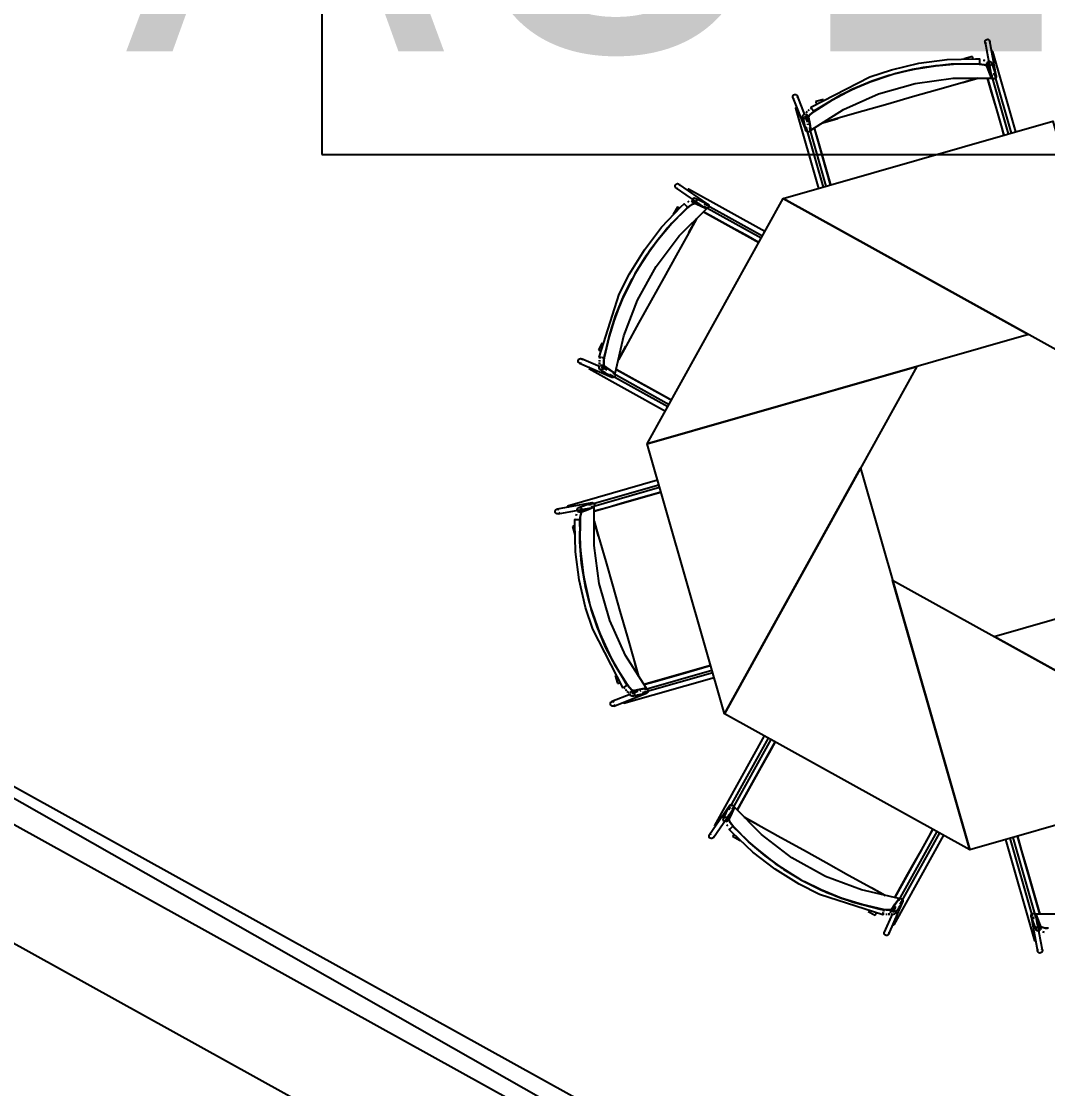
# Model space of a CAD drawing. Header units: metres. Extents: x 2.5 to 42.6, y 0.9 to 31.9.
# Drawn here: x 35.432 to 36.348, y 24.316 to 25.269 of the extents above; entities that cross this region are included whole.
import ezdxf

# ---------------------------------------------------------------- set-up
doc = ezdxf.new("R2010")
doc.units = ezdxf.units.M
for name, color, linetype in [('ARREDI', 9, 'Continuous'), ('PARETI_STRUTTURE', 7, 'Continuous'), ('PORTE_SCALE', 2, 'Continuous'), ('WAYFINDING_RIQUADRI', 7, 'Continuous'), ('WAYFINDING_TESTI', 7, 'Continuous')]:
    doc.layers.add(name, color=color, linetype=linetype)

msp = doc.modelspace()

# ---------------------------------------------------------------- linework, layer by layer
at = {"layer": 'ARREDI'}
for points in [[(36.29345, 25.24887), (36.29285, 25.2493), (36.29243, 25.24992), (36.29228, 25.25039), (36.29228, 25.25041), (36.29225, 25.25064), (36.29234, 25.25139), (36.29266, 25.25206)], [(36.29266, 25.25205), (36.2932, 25.25257), (36.2939, 25.25287), (36.29465, 25.25292), (36.29537, 25.25272), (36.29597, 25.25228), (36.29638, 25.25167), (36.29654, 25.25119), (36.29654, 25.25118), (36.29656, 25.25094), (36.29648, 25.25019), (36.29615, 25.24953)], [(36.29849, 25.24183), (36.29786, 25.24165)], [(36.29927, 25.24205), (36.29899, 25.24197), (36.29849, 25.24183)], [(36.29931, 25.24206), (36.29932, 25.24206)], [(36.13964, 25.18854), (36.13769, 25.18709), (36.13598, 25.18554), (36.13489, 25.18425), (36.13458, 25.18342), (36.13571, 25.17761), (36.13686, 25.17182), (36.16579, 25.19011), (36.19705, 25.20414), (36.23001, 25.21359), (36.26396, 25.21827), (36.29818, 25.21809), (36.29608, 25.22361), (36.29397, 25.22913)], [(36.28681, 25.23081), (36.26738, 25.23088), (36.24798, 25.22938), (36.22903, 25.22635)], [(36.22907, 25.22636), (36.24805, 25.22939), (36.26748, 25.23089), (36.28695, 25.2308)], [(36.28106, 25.2375), (36.28107, 25.23748)], [(36.28166, 25.2354), (36.28145, 25.23611), (36.28127, 25.23675), (36.28115, 25.23721), (36.28106, 25.23747)], [(36.29397, 25.22913), (36.29326, 25.22966), (36.29165, 25.23019), (36.28938, 25.23059), (36.28695, 25.2308)], [(36.28696, 25.2308), (36.28951, 25.23058), (36.29174, 25.23018), (36.29331, 25.22966), (36.29399, 25.22913)], [(36.28724, 25.2325), (36.2872, 25.23186), (36.28719, 25.2314), (36.28717, 25.23116)], [(36.2874, 25.23522), (36.28741, 25.23545), (36.28741, 25.23547), (36.28741, 25.23543), (36.2874, 25.23515), (36.28736, 25.23465), (36.28733, 25.23398), (36.28729, 25.23323), (36.28724, 25.2325)], [(36.29077, 25.23425), (36.29201, 25.23403)], [(36.29207, 25.23402), (36.29078, 25.23426)], [(36.29764, 25.23006), (36.2971, 25.22955), (36.2964, 25.22923), (36.29567, 25.22917), (36.29494, 25.22937), (36.29435, 25.22978), (36.29435, 25.2298), (36.29394, 25.23039), (36.29389, 25.23053), (36.29376, 25.2311), (36.29386, 25.23184)], [(36.2943, 25.23299), (36.29643, 25.22746), (36.29694, 25.22611)], [(36.29473, 25.23303), (36.29543, 25.23333), (36.29616, 25.2334), (36.29689, 25.23321), (36.29748, 25.23278), (36.29752, 25.23273), (36.29789, 25.23218), (36.29794, 25.23204), (36.29807, 25.23146), (36.29797, 25.23072), (36.29764, 25.23005)], [(36.13964, 25.18855), (36.15611, 25.19894), (36.17337, 25.20797), (36.19133, 25.21557), (36.20719, 25.22082)], [(36.20718, 25.22082), (36.19136, 25.21558), (36.17344, 25.208), (36.15621, 25.199), (36.13976, 25.18864)], [(36.21258, 25.22236), (36.22846, 25.22624)], [(36.22842, 25.22622), (36.21259, 25.22236)], [(36.29845, 25.22109), (36.29818, 25.21809)], [(36.29818, 25.21808), (36.29846, 25.22108)], [(36.29967, 25.22192), (36.30042, 25.22198), (36.30114, 25.22177), (36.30175, 25.22132), (36.30217, 25.22071), (36.30231, 25.22024), (36.30231, 25.22023), (36.30235, 25.21999), (36.30227, 25.21924), (36.30193, 25.21857)], [(36.28575, 25.21815), (36.27197, 25.21421), (36.24986, 25.20786), (36.22767, 25.2015), (36.20545, 25.19512), (36.18325, 25.18876), (36.16114, 25.18241), (36.14736, 25.17847)], [(36.27235, 25.21429), (36.28576, 25.21815)], [(36.30921, 25.16729), (36.30659, 25.17643), (36.30238, 25.19113), (36.29816, 25.20581), (36.29464, 25.21811)], [(36.30193, 25.21858), (36.30139, 25.21806), (36.30069, 25.21776), (36.29994, 25.2177), (36.29922, 25.21791), (36.29862, 25.21836)], [(36.12191, 25.19956), (36.12127, 25.19995), (36.12081, 25.20053), (36.1207, 25.20075), (36.1207, 25.20077), (36.12057, 25.20124), (36.1206, 25.20199), (36.12088, 25.20268), (36.12139, 25.20324), (36.12204, 25.20359), (36.12279, 25.2037), (36.12353, 25.20355)], [(36.12353, 25.20355), (36.12417, 25.20316), (36.12463, 25.20258), (36.12472, 25.20236), (36.12474, 25.20234), (36.12486, 25.20187), (36.12484, 25.20112), (36.12456, 25.20043)], [(36.124, 25.19179), (36.1235, 25.19165), (36.12323, 25.19157), (36.12317, 25.19155), (36.12318, 25.19155)], [(36.12465, 25.19197), (36.12401, 25.19179)], [(36.13527, 25.1901), (36.13432, 25.18924)], [(36.13433, 25.18923), (36.13535, 25.19016)], [(36.13725, 25.1916), (36.13639, 25.19094)], [(36.13639, 25.19094), (36.13725, 25.19159)], [(36.13677, 25.19227), (36.13678, 25.19226)], [(36.13849, 25.18984), (36.13807, 25.19044), (36.13764, 25.19105), (36.13725, 25.19159), (36.13696, 25.192), (36.13679, 25.19223)], [(36.14109, 25.19732), (36.14116, 25.19707), (36.1413, 25.1966), (36.14148, 25.19598), (36.14169, 25.19525)], [(36.13096, 25.18226), (36.13033, 25.18265), (36.12987, 25.18322), (36.12966, 25.18378), (36.12963, 25.18393), (36.12965, 25.1846), (36.12966, 25.18465), (36.12994, 25.18533), (36.13045, 25.18587), (36.1311, 25.18622), (36.13185, 25.18632)], [(36.13259, 25.18616), (36.13323, 25.18578), (36.13369, 25.18521), (36.1339, 25.18465), (36.13392, 25.1845), (36.1339, 25.18379), (36.1339, 25.18378), (36.13362, 25.1831), (36.1331, 25.18255), (36.13245, 25.18221), (36.1317, 25.18211), (36.13097, 25.18226)], [(36.13359, 25.18858), (36.13254, 25.18731)], [(36.13256, 25.18733), (36.13364, 25.18861)], [(36.1337, 25.17908), (36.13338, 25.1807), (36.13256, 25.18493)], [(36.13456, 25.18341), (36.13485, 25.18421), (36.13592, 25.18549), (36.13758, 25.187), (36.13964, 25.18855)], [(36.13926, 25.18875), (36.13912, 25.18894), (36.13885, 25.18932), (36.13849, 25.18983)], [(36.14736, 25.17846), (36.16078, 25.18229)], [(36.13341, 25.17025), (36.13277, 25.17064), (36.13232, 25.17122), (36.1322, 25.17145), (36.1322, 25.17146), (36.13208, 25.17193), (36.13211, 25.17268), (36.13238, 25.17338), (36.1329, 25.17393)], [(36.13637, 25.17256), (36.13634, 25.17181), (36.13606, 25.17111), (36.13556, 25.17056), (36.13489, 25.17021), (36.13414, 25.1701), (36.13341, 25.17025)], [(36.13419, 25.17658), (36.13401, 25.17753)], [(36.13686, 25.17182), (36.13547, 25.17364)], [(36.13984, 25.1737), (36.14272, 25.16368), (36.14627, 25.15126), (36.14984, 25.13884), (36.15341, 25.1264), (36.15441, 25.1229)], [(36.0156, 25.12154), (36.01561, 25.12229), (36.01589, 25.12298), (36.01639, 25.12355), (36.01704, 25.12393), (36.01778, 25.12404), (36.01851, 25.1239), (36.01894, 25.12366), (36.01896, 25.12366), (36.01915, 25.12351), (36.01961, 25.12293), (36.01985, 25.12222)], [(36.01767, 25.11972), (36.01694, 25.11986), (36.0165, 25.12009), (36.01649, 25.12009), (36.0163, 25.12025), (36.01584, 25.12083), (36.0156, 25.12154)], [(36.02695, 25.11843), (36.02663, 25.11784)], [(36.02736, 25.11917), (36.02738, 25.11918), (36.02735, 25.11914), (36.02719, 25.11888), (36.02694, 25.11843)], [(35.9523, 24.96843), (35.95195, 24.96601), (35.95184, 24.96372), (35.95198, 24.96203), (35.95234, 24.96122), (35.95725, 24.95791), (35.96216, 24.95464), (35.96968, 24.98803), (35.98187, 25.02005), (35.9985, 25.05004), (36.01919, 25.07735), (36.04352, 25.10141), (36.03814, 25.10385), (36.03273, 25.10625)], [(36.02378, 25.10591), (36.02363, 25.10607), (36.02362, 25.1061), (36.02364, 25.10606), (36.02382, 25.10585), (36.02416, 25.10548), (36.0246, 25.10498), (36.0251, 25.10442), (36.0256, 25.10388)], [(36.02659, 25.10247), (36.02855, 25.10413), (36.03041, 25.10541), (36.03189, 25.10616), (36.03275, 25.10627)], [(36.03273, 25.10625), (36.03185, 25.10613), (36.03035, 25.10535), (36.02846, 25.10404), (36.02659, 25.10246)], [(36.02685, 25.10761), (36.02788, 25.10833)], [(36.02793, 25.10837), (36.02686, 25.10762)], [(36.03024, 25.10921), (36.03566, 25.10681), (36.03698, 25.10621)], [(36.03467, 25.1095), (36.03465, 25.10875), (36.03439, 25.10805), (36.0339, 25.10748), (36.03326, 25.10711), (36.03254, 25.10699), (36.03253, 25.10699), (36.03182, 25.10713), (36.03168, 25.10718), (36.03119, 25.1075), (36.03074, 25.10809), (36.0305, 25.1088)], [(36.03078, 25.11025), (36.03127, 25.11082), (36.03191, 25.1112), (36.03263, 25.11132), (36.0327, 25.11131), (36.03335, 25.11118), (36.03349, 25.11111), (36.03398, 25.11079), (36.03443, 25.11021), (36.03467, 25.1095)], [(36.04186, 25.10518), (36.04236, 25.10575), (36.04301, 25.10611), (36.04375, 25.10624), (36.04448, 25.10609), (36.04491, 25.10586), (36.04493, 25.10586), (36.04512, 25.10571), (36.04558, 25.10513), (36.04582, 25.10442)], [(36.04582, 25.10442), (36.04581, 25.10367), (36.04553, 25.10297), (36.04503, 25.1024), (36.04438, 25.10204), (36.04364, 25.10192)], [(36.02648, 25.10237), (36.01269, 25.08868), (36.00004, 25.0739), (35.98878, 25.05837)], [(35.9888, 25.0584), (36.00009, 25.07397), (36.01277, 25.08876), (36.02659, 25.10248)], [(36.01959, 25.10198), (36.01894, 25.10234), (36.01837, 25.10266), (36.01794, 25.1029), (36.01772, 25.10303)], [(36.02559, 25.10388), (36.02602, 25.1034), (36.02633, 25.10306), (36.02648, 25.10289)], [(36.09034, 25.07158), (36.07892, 25.07792), (36.06554, 25.08532), (36.05218, 25.09274), (36.041, 25.09893)], [(36.04159, 25.10373), (36.04352, 25.10141)], [(36.04352, 25.10141), (36.04159, 25.10373)], [(36.03468, 25.09268), (36.02774, 25.08013), (36.01659, 25.06002), (36.00539, 25.03983), (35.99418, 25.01961), (35.98299, 24.99941), (35.97184, 24.97929), (35.96489, 24.96676)], [(36.02794, 25.08047), (36.0347, 25.09269)], [(35.97996, 25.04391), (35.98846, 25.05789)], [(35.98844, 25.05785), (35.97997, 25.04393)], [(35.9523, 24.96843), (35.9566, 24.98741), (35.96242, 25.00601), (35.96974, 25.0241), (35.97724, 25.03901)], [(35.97724, 25.039), (35.96975, 25.02411), (35.96245, 25.00609), (35.95663, 24.98753), (35.95232, 24.96857)], [(35.94712, 24.97566), (35.94736, 24.97553), (35.94777, 24.9753), (35.94836, 24.97498), (35.94899, 24.97462)], [(35.96489, 24.96675), (35.97166, 24.97895)], [(35.93197, 24.96367), (35.93125, 24.96349), (35.9305, 24.96359), (35.93028, 24.96367), (35.93027, 24.96367), (35.92985, 24.96392), (35.92934, 24.96447), (35.92904, 24.96516), (35.929, 24.96591), (35.92922, 24.96663), (35.92968, 24.96723), (35.93029, 24.96765)], [(35.9303, 24.96764), (35.93102, 24.96781), (35.93177, 24.96773), (35.93199, 24.96764), (35.93201, 24.96764), (35.93242, 24.96739), (35.93294, 24.96685)], [(35.94796, 24.96898), (35.94768, 24.96902), (35.94764, 24.96903), (35.94766, 24.96903)], [(35.95061, 24.95785), (35.94989, 24.95767), (35.94915, 24.95775), (35.94862, 24.95799), (35.94849, 24.95808), (35.94803, 24.95857), (35.948, 24.95861), (35.94772, 24.95929), (35.94769, 24.96003), (35.94792, 24.96075), (35.94837, 24.96135)], [(35.948, 24.96417), (35.94814, 24.96253)], [(35.94816, 24.96256), (35.94802, 24.96424)], [(35.94811, 24.96643), (35.94805, 24.96515)], [(35.94807, 24.96539), (35.94813, 24.96654)], [(35.94846, 24.96889), (35.9483, 24.96782)], [(35.94831, 24.96781), (35.94846, 24.96888)], [(35.94985, 24.96865), (35.94912, 24.96878), (35.94846, 24.96889)], [(35.949, 24.96176), (35.94972, 24.96194), (35.95046, 24.96186), (35.95099, 24.96162), (35.95113, 24.96152), (35.95161, 24.96099), (35.95189, 24.96031), (35.95192, 24.95958), (35.9517, 24.95886), (35.95124, 24.95826), (35.95061, 24.95784)], [(35.95189, 24.9683), (35.95166, 24.96834), (35.95121, 24.96842), (35.95058, 24.96852)], [(35.95234, 24.9612), (35.95198, 24.96198), (35.95183, 24.96363), (35.95194, 24.96589), (35.9523, 24.96842)], [(35.93854, 24.95891), (35.93855, 24.95892)], [(35.93895, 24.95966), (35.9387, 24.95922), (35.93856, 24.95895)], [(35.93928, 24.96025), (35.93896, 24.95966)], [(35.95479, 24.95753), (35.95342, 24.95845), (35.94985, 24.96086)], [(35.96084, 24.95109), (35.96011, 24.95091), (35.95936, 24.951), (35.95914, 24.95109), (35.95913, 24.95109), (35.95871, 24.95134), (35.9582, 24.95188), (35.95791, 24.95257), (35.95786, 24.95332)], [(35.96217, 24.95463), (35.9599, 24.95494)], [(35.96129, 24.95481), (35.9618, 24.95427), (35.96208, 24.95357), (35.96212, 24.95282), (35.96192, 24.9521), (35.96146, 24.9515), (35.96083, 24.95108)], [(35.96341, 24.95781), (35.97206, 24.95302), (35.98336, 24.94676), (35.99466, 24.94049), (36.00598, 24.93422), (36.01227, 24.93073)], [(36.00291, 24.84855), (35.99971, 24.84763), (35.98505, 24.84342), (35.97034, 24.83921), (35.95566, 24.83499), (35.94338, 24.83148)], [(35.93955, 24.8365), (35.9395, 24.83725), (35.93971, 24.83797), (35.94015, 24.83858), (35.94076, 24.839), (35.94123, 24.83914), (35.94125, 24.83914), (35.94148, 24.83918), (35.94223, 24.8391), (35.9429, 24.83876)], [(35.9429, 24.83876), (35.94341, 24.83822), (35.94372, 24.83752), (35.94377, 24.83677), (35.94356, 24.83605), (35.94312, 24.83545)], [(35.90942, 24.82949), (35.90891, 24.83004), (35.9086, 24.83073), (35.90856, 24.83148), (35.90875, 24.8322), (35.9092, 24.8328), (35.90981, 24.83322), (35.91028, 24.83337), (35.9103, 24.83337), (35.91053, 24.8334), (35.91128, 24.83331), (35.91195, 24.83298)], [(35.91261, 24.83028), (35.91218, 24.82968), (35.91155, 24.82926), (35.91108, 24.82911), (35.91107, 24.82911), (35.91083, 24.82908), (35.91008, 24.82917), (35.90941, 24.82949)], [(35.91941, 24.83614), (35.91941, 24.83615)], [(35.91942, 24.8361), (35.91951, 24.83582), (35.91965, 24.83532)], [(35.91965, 24.83533), (35.91983, 24.83469)], [(35.92745, 24.8289), (35.92721, 24.82761)], [(35.92722, 24.8276), (35.92745, 24.82884)], [(35.92845, 24.83157), (35.92814, 24.83226), (35.92807, 24.833), (35.92827, 24.83372), (35.9287, 24.83432), (35.92874, 24.83436), (35.9293, 24.83472), (35.92943, 24.83477), (35.93002, 24.8349), (35.93075, 24.8348), (35.93142, 24.83447)], [(35.92849, 24.83113), (35.93402, 24.83326), (35.93536, 24.83377)], [(35.93141, 24.83447), (35.93193, 24.83393), (35.93225, 24.83324), (35.9323, 24.8325), (35.93211, 24.83178), (35.93169, 24.83118), (35.93168, 24.83118), (35.93108, 24.83078), (35.93094, 24.83072), (35.93037, 24.8306), (35.92964, 24.83069)], [(35.93067, 24.82379), (35.9309, 24.82635), (35.9313, 24.82857), (35.93181, 24.83014), (35.93234, 24.83082)], [(35.93234, 24.8308), (35.93181, 24.83009), (35.93129, 24.82848), (35.93088, 24.82622), (35.93067, 24.82379)], [(35.94039, 24.83529), (35.94339, 24.83501), (35.93787, 24.83291), (35.93234, 24.8308)], [(35.94039, 24.83529), (35.94339, 24.83501)], [(35.97293, 24.67647), (35.97439, 24.67453), (35.97593, 24.67282), (35.97722, 24.67172), (35.97806, 24.67141), (35.98386, 24.67254), (35.98965, 24.67369), (35.97136, 24.70262), (35.95733, 24.73389), (35.94789, 24.76685), (35.94321, 24.80079), (35.94339, 24.835)], [(35.92607, 24.81849), (35.92536, 24.81828), (35.92472, 24.8181), (35.92426, 24.81798), (35.924, 24.8179)], [(35.92626, 24.82423), (35.92602, 24.82424), (35.92601, 24.82424), (35.92605, 24.82424), (35.92633, 24.82423), (35.92683, 24.82419), (35.92749, 24.82416), (35.92824, 24.82412), (35.92898, 24.82408)], [(35.92898, 24.82408), (35.92961, 24.82403), (35.93007, 24.82402), (35.93031, 24.82401)], [(35.93512, 24.7659), (35.93209, 24.78488), (35.93059, 24.80431), (35.93067, 24.82379)], [(35.93067, 24.82364), (35.9306, 24.80421), (35.9321, 24.78481), (35.93513, 24.76586)], [(35.94718, 24.80918), (35.94332, 24.8226)], [(35.94332, 24.82258), (35.94727, 24.80881), (35.95362, 24.7867), (35.95998, 24.7645), (35.96635, 24.74228), (35.97271, 24.72008), (35.97906, 24.69797), (35.983, 24.6842)], [(35.92397, 24.81789), (35.924, 24.81791)], [(35.93911, 24.74941), (35.93524, 24.7653)], [(35.93525, 24.76525), (35.93911, 24.74942)], [(35.97292, 24.67647), (35.96253, 24.69294), (35.95351, 24.71021), (35.94591, 24.72816), (35.94066, 24.74403)], [(35.94066, 24.74401), (35.94589, 24.72819), (35.95348, 24.71028), (35.96248, 24.69304), (35.97284, 24.6766)], [(35.98302, 24.68419), (35.97918, 24.69761)], [(35.98777, 24.67668), (35.9978, 24.67955), (36.01022, 24.68311), (36.02263, 24.68668), (36.03508, 24.69025), (36.0473, 24.69375)], [(35.96415, 24.67792), (35.9644, 24.67799), (35.96487, 24.67813), (35.9655, 24.67831), (35.96622, 24.67852)], [(35.97273, 24.67609), (35.97253, 24.67595), (35.97216, 24.67568), (35.97164, 24.67532)], [(35.97807, 24.67139), (35.97726, 24.67168), (35.97598, 24.67275), (35.97447, 24.67442), (35.97293, 24.67647)], [(35.9692, 24.6736), (35.96922, 24.67362)], [(35.97164, 24.67532), (35.97104, 24.6749), (35.97043, 24.67447), (35.96989, 24.67408), (35.96947, 24.67379), (35.96925, 24.67363)], [(35.96988, 24.67408), (35.97053, 24.67322)], [(35.97054, 24.67322), (35.96989, 24.67408)], [(35.97224, 24.67116), (35.97131, 24.67219)], [(35.97138, 24.6721), (35.97224, 24.67116)], [(35.97414, 24.66939), (35.97287, 24.67048)], [(35.9729, 24.67042), (35.97416, 24.66937)], [(35.97921, 24.6678), (35.97882, 24.66716), (35.97825, 24.6667), (35.9777, 24.66649), (35.97754, 24.66646), (35.97688, 24.66648), (35.97682, 24.66649), (35.97614, 24.66677), (35.9756, 24.66728), (35.97525, 24.66794), (35.97516, 24.66869)], [(35.97531, 24.66942), (35.9757, 24.67006), (35.97627, 24.67052), (35.97682, 24.67073), (35.97698, 24.67076), (35.97768, 24.67073), (35.9777, 24.67073), (35.97838, 24.67045), (35.97892, 24.66994), (35.97927, 24.66928), (35.97936, 24.66853), (35.97921, 24.6678)], [(35.98239, 24.67053), (35.98077, 24.67021), (35.97655, 24.66939)], [(35.98489, 24.67102), (35.98395, 24.67084)], [(35.99122, 24.67025), (35.99083, 24.66961), (35.99025, 24.66915), (35.99003, 24.66904), (35.99001, 24.66904), (35.98954, 24.66891), (35.98879, 24.66894), (35.9881, 24.66922), (35.98754, 24.66973)], [(35.98966, 24.67369), (35.98784, 24.67231)], [(35.98892, 24.6732), (35.98967, 24.67317), (35.99036, 24.67289), (35.99092, 24.67239), (35.99126, 24.67173), (35.99137, 24.67098), (35.99122, 24.67024)], [(35.96191, 24.65874), (35.96153, 24.6581), (35.96094, 24.65764), (35.96072, 24.65753), (35.96071, 24.65753), (35.96023, 24.6574), (35.95948, 24.65743), (35.95879, 24.65771), (35.95823, 24.65822), (35.95789, 24.65888), (35.95778, 24.65963), (35.95793, 24.66036)], [(35.95792, 24.66036), (35.95831, 24.661), (35.9589, 24.66146), (35.95912, 24.66156), (35.95913, 24.66157), (35.95961, 24.66169), (35.96036, 24.66167), (35.96105, 24.66139)], [(35.9695, 24.66148), (35.96968, 24.66084)], [(35.96969, 24.66084), (35.96983, 24.66034), (35.96991, 24.66006), (35.96992, 24.66), (35.96992, 24.66002)], [(36.10483, 24.62567), (36.0994, 24.61588), (36.09201, 24.60254), (36.0846, 24.58917), (36.07719, 24.57579), (36.071, 24.56463)], [(36.20149, 24.47592), (36.20391, 24.47557), (36.2062, 24.47546), (36.2079, 24.4756), (36.2087, 24.47596), (36.21201, 24.48087), (36.21529, 24.48578), (36.1819, 24.4933), (36.14987, 24.50549), (36.11988, 24.52212), (36.09258, 24.54281), (36.06851, 24.56714), (36.06608, 24.56175), (36.06367, 24.55635)], [(36.06474, 24.56548), (36.06417, 24.56598), (36.06381, 24.56663), (36.06368, 24.56737), (36.06384, 24.5681), (36.06406, 24.56853), (36.06406, 24.56855), (36.06421, 24.56874), (36.06479, 24.5692), (36.0655, 24.56944)], [(36.0655, 24.56944), (36.06625, 24.56943), (36.06695, 24.56915), (36.06752, 24.56865), (36.06788, 24.56799), (36.068, 24.56726)], [(36.06619, 24.56521), (36.06851, 24.56714)], [(36.06851, 24.56714), (36.06619, 24.56521)], [(36.05967, 24.5544), (36.0591, 24.55489), (36.05873, 24.55553), (36.0586, 24.55625), (36.0586, 24.55632), (36.05874, 24.55697), (36.05881, 24.55711), (36.05913, 24.5576), (36.05971, 24.55806), (36.06042, 24.55829)], [(36.06042, 24.55829), (36.06117, 24.55827), (36.06188, 24.55801), (36.06245, 24.55752), (36.06281, 24.55688), (36.06293, 24.55616), (36.06293, 24.55615), (36.06279, 24.55544), (36.06274, 24.5553), (36.06242, 24.55481), (36.06184, 24.55436), (36.06113, 24.55412)], [(36.06071, 24.55386), (36.06311, 24.55928), (36.06371, 24.5606)], [(36.06155, 24.55155), (36.0623, 24.55048)], [(36.06231, 24.55047), (36.0616, 24.5515)], [(36.06745, 24.55021), (36.0658, 24.55217), (36.06452, 24.55403), (36.06377, 24.5555), (36.06366, 24.55636)], [(36.06367, 24.55635), (36.06379, 24.55547), (36.06457, 24.55397), (36.06588, 24.55208), (36.06746, 24.55021)], [(36.08945, 24.55156), (36.07723, 24.55832)], [(36.07725, 24.5583), (36.08979, 24.55136), (36.1099, 24.54021), (36.13009, 24.52901), (36.15032, 24.5178), (36.17051, 24.50661), (36.19064, 24.49546), (36.20316, 24.48851)], [(36.04839, 24.53922), (36.04764, 24.53923), (36.04694, 24.53951), (36.04637, 24.54001), (36.046, 24.54066), (36.04589, 24.5414), (36.04602, 24.54213), (36.04626, 24.54256), (36.04626, 24.54258), (36.04641, 24.54277), (36.047, 24.54323), (36.04771, 24.54347)], [(36.05075, 24.55098), (36.05074, 24.551), (36.05079, 24.55097), (36.05104, 24.55081), (36.05149, 24.55056)], [(36.05149, 24.55057), (36.05208, 24.55025)], [(36.06401, 24.5474), (36.06385, 24.54725), (36.06382, 24.54723), (36.06386, 24.54726), (36.06407, 24.54744), (36.06444, 24.54777), (36.06494, 24.54822), (36.0655, 24.54872), (36.06604, 24.54922)], [(36.06605, 24.54921), (36.06652, 24.54964), (36.06686, 24.54995), (36.06703, 24.5501)], [(36.06794, 24.54321), (36.06758, 24.54256), (36.06726, 24.54199), (36.06702, 24.54156), (36.0669, 24.54134)], [(36.11152, 24.51242), (36.09595, 24.52371), (36.08116, 24.53639), (36.06745, 24.55021)], [(36.06755, 24.5501), (36.08124, 24.53631), (36.09602, 24.52366), (36.11155, 24.51239)], [(36.21185, 24.48656), (36.2169, 24.49568), (36.22317, 24.50698), (36.22943, 24.51828), (36.23571, 24.5296), (36.24197, 24.54091), (36.24568, 24.5476)], [(36.0502, 24.54129), (36.05006, 24.54055), (36.04983, 24.54012), (36.04983, 24.54011), (36.04968, 24.53991), (36.04909, 24.53946), (36.04838, 24.53922)], [(36.32118, 24.5414), (36.32497, 24.52816), (36.32918, 24.51351), (36.33339, 24.4988), (36.33761, 24.48411), (36.34113, 24.47183)], [(36.49613, 24.50139), (36.49808, 24.50285), (36.49979, 24.50439), (36.50088, 24.50568), (36.5012, 24.50651), (36.50006, 24.51232), (36.49891, 24.51811), (36.46998, 24.49982), (36.43872, 24.48579), (36.40576, 24.47635), (36.37181, 24.47167), (36.33759, 24.47185), (36.33969, 24.46632), (36.3418, 24.46081)], [(36.11278, 24.51163), (36.126, 24.50359)], [(36.12601, 24.50358), (36.11278, 24.51162)], [(36.20149, 24.47592), (36.18251, 24.48022), (36.16391, 24.48604), (36.14584, 24.49336), (36.13091, 24.50086)], [(36.13092, 24.50086), (36.14581, 24.49337), (36.16383, 24.48607), (36.18239, 24.48025), (36.20135, 24.47594)], [(36.20317, 24.48851), (36.19098, 24.49528)], [(36.21529, 24.48578), (36.21498, 24.48352)], [(36.21512, 24.48491), (36.21566, 24.48542), (36.21635, 24.48572), (36.2171, 24.48574), (36.21782, 24.48554), (36.21842, 24.48508), (36.21884, 24.48445)], [(36.20163, 24.4755), (36.20158, 24.47528), (36.2015, 24.47482), (36.20139, 24.4742)], [(36.20872, 24.47596), (36.20795, 24.4756), (36.20629, 24.47545), (36.20403, 24.47556), (36.2015, 24.47592)], [(36.20816, 24.47262), (36.20798, 24.47334), (36.20807, 24.47408), (36.2083, 24.47461), (36.2084, 24.47475), (36.20893, 24.47523), (36.20961, 24.47551), (36.21034, 24.47554), (36.21107, 24.47532), (36.21166, 24.47486), (36.21208, 24.47423)], [(36.21239, 24.47841), (36.21147, 24.47704), (36.20906, 24.47347)], [(36.21884, 24.48445), (36.21902, 24.48373), (36.21892, 24.48298), (36.21884, 24.48276), (36.21884, 24.48275), (36.21859, 24.48233), (36.21804, 24.48181), (36.21735, 24.48152), (36.2166, 24.48148)], [(36.19426, 24.47074), (36.19439, 24.47097), (36.19462, 24.47139), (36.19494, 24.47197), (36.1953, 24.47261)], [(36.20094, 24.47158), (36.2009, 24.4713), (36.20089, 24.47126), (36.20089, 24.47127)], [(36.20103, 24.47207), (36.2021, 24.47192)], [(36.20127, 24.47347), (36.20115, 24.47273), (36.20104, 24.47208)], [(36.20211, 24.47193), (36.20104, 24.47208)], [(36.20381, 24.47171), (36.20477, 24.47167)], [(36.20736, 24.47177), (36.20568, 24.47164)], [(36.20575, 24.47162), (36.2074, 24.47176)], [(36.21207, 24.47423), (36.21225, 24.47351), (36.21217, 24.47277), (36.21193, 24.47224), (36.21184, 24.4721), (36.21135, 24.47165), (36.21131, 24.47162), (36.21063, 24.47134), (36.20989, 24.47131), (36.20917, 24.47154), (36.20857, 24.47199)], [(36.3361, 24.46801), (36.33535, 24.46796), (36.33463, 24.46816), (36.33402, 24.46861), (36.3336, 24.46922), (36.33346, 24.46969), (36.33346, 24.46971), (36.33342, 24.46994), (36.33351, 24.47069), (36.33384, 24.47136)], [(36.33384, 24.47135), (36.33439, 24.47187), (36.33508, 24.47217), (36.33583, 24.47223), (36.33655, 24.47202), (36.33715, 24.47158)], [(36.33759, 24.47185), (36.33731, 24.46885)], [(36.33732, 24.46884), (36.3376, 24.47184)], [(36.20228, 24.45392), (36.2021, 24.45464), (36.20219, 24.45539), (36.20228, 24.45561), (36.20228, 24.45563), (36.20253, 24.45604), (36.20307, 24.45656)], [(36.20967, 24.4629), (36.21026, 24.46258)], [(36.21026, 24.46257), (36.2107, 24.46232), (36.21097, 24.46218)], [(36.21101, 24.46215), (36.211, 24.46217)], [(36.34104, 24.45691), (36.34034, 24.4566), (36.33961, 24.45653), (36.33889, 24.45673), (36.33829, 24.45716), (36.33825, 24.4572), (36.33789, 24.45775), (36.33783, 24.45789), (36.33771, 24.45848), (36.3378, 24.45921), (36.33814, 24.45988)], [(36.33813, 24.45987), (36.33867, 24.46039), (36.33937, 24.46071), (36.34011, 24.46076), (36.34083, 24.46057), (36.34142, 24.46015), (36.34142, 24.46014), (36.34183, 24.45954), (36.34188, 24.4594), (36.34201, 24.45883), (36.34191, 24.45809)], [(36.34147, 24.45695), (36.33934, 24.46248), (36.33883, 24.46382)], [(36.34881, 24.45913), (36.34626, 24.45935), (36.34404, 24.45976), (36.34247, 24.46027), (36.34179, 24.4608)], [(36.3418, 24.4608), (36.34251, 24.46026), (36.34412, 24.45974), (36.34639, 24.45934), (36.34804, 24.4592)], [(36.20625, 24.45559), (36.20643, 24.45487), (36.20633, 24.45412), (36.20625, 24.4539), (36.20625, 24.45389), (36.206, 24.45347), (36.20545, 24.45295), (36.20476, 24.45266), (36.20401, 24.45262), (36.20329, 24.45284), (36.20269, 24.4533), (36.20227, 24.45391)], [(36.33646, 24.44787), (36.33645, 24.44787)], [(36.3365, 24.44788), (36.33678, 24.44796), (36.33728, 24.4481)], [(36.33728, 24.4481), (36.33792, 24.44829)], [(36.3437, 24.45591), (36.34499, 24.45567)], [(36.345, 24.45568), (36.34376, 24.4559)], [(36.34311, 24.43788), (36.34257, 24.43736), (36.34187, 24.43706), (36.34112, 24.437), (36.3404, 24.43721), (36.3398, 24.43766), (36.33939, 24.43827), (36.33923, 24.43874), (36.33923, 24.43875), (36.33921, 24.43899), (36.33929, 24.43974), (36.33962, 24.44041)], [(36.34233, 24.44107), (36.34292, 24.44064), (36.34334, 24.44001), (36.34349, 24.43954), (36.34349, 24.43952), (36.34352, 24.43929), (36.34344, 24.43854), (36.3431, 24.43787)]]:
    msp.add_lwpolyline(points, dxfattribs=at)
for points in [[(36.11203, 25.11074), (36.35291, 25.17981), (36.42198, 24.93895)], [(35.99056, 24.89157), (36.11203, 25.11074), (36.3312, 24.98927)], [(36.05964, 24.65071), (35.99057, 24.89159), (36.23143, 24.96066)], [(36.27881, 24.52924), (36.05964, 24.65071), (36.18112, 24.86988)], [(36.64115, 24.81749), (36.51967, 24.59832), (36.30051, 24.71979)], [(36.51967, 24.59832), (36.27879, 24.52925), (36.20973, 24.77011)]]:
    msp.add_lwpolyline(points, close=True, dxfattribs=at)
at = {"layer": 'PARETI_STRUTTURE'}
for points in [[(36.29228, 25.2504), (36.29805, 25.21944)], [(36.30231, 25.22024), (36.29653, 25.2512)], [(36.31989, 25.17035), (36.29932, 25.24207)], [(36.20868, 25.22578), (36.2333, 25.23153), (36.25837, 25.23481), (36.28363, 25.23557), (36.28741, 25.23548)], [(36.28717, 25.23115), (36.26206, 25.23074), (36.23714, 25.22781), (36.21266, 25.2224), (36.20986, 25.22162)], [(36.28106, 25.2375), (36.27371, 25.23539)], [(36.29783, 25.21951), (36.29779, 25.21963), (36.29775, 25.21976), (36.29769, 25.21988), (36.29765, 25.22001), (36.29761, 25.22012), (36.29757, 25.22025), (36.29753, 25.22037), (36.29749, 25.2205), (36.29743, 25.22062), (36.29739, 25.22075), (36.29735, 25.22087), (36.29731, 25.221), (36.29726, 25.22112), (36.29721, 25.22123), (36.29717, 25.22136), (36.29713, 25.22148), (36.29708, 25.22161), (36.29704, 25.22173), (36.297, 25.22186), (36.29694, 25.22198), (36.2969, 25.22211), (36.29686, 25.22223), (36.29682, 25.22234), (36.29678, 25.22247), (36.29672, 25.22259), (36.29668, 25.22272), (36.29664, 25.22284), (36.2966, 25.22297), (36.29656, 25.22309), (36.2965, 25.22322), (36.29646, 25.22334), (36.29642, 25.22345), (36.29638, 25.22358), (36.29633, 25.2237), (36.29629, 25.22383), (36.29624, 25.22395), (36.29619, 25.22408), (36.29615, 25.2242), (36.29611, 25.22433), (36.29607, 25.22445), (36.29601, 25.22458), (36.29597, 25.22469), (36.29593, 25.22482), (36.29589, 25.22494), (36.29585, 25.22507), (36.29581, 25.22519), (36.29575, 25.22532), (36.29571, 25.22544), (36.29567, 25.22557), (36.29563, 25.22569), (36.29558, 25.2258), (36.29553, 25.22593), (36.29549, 25.22605), (36.29544, 25.22618), (36.2954, 25.2263), (36.29536, 25.22643), (36.29531, 25.22655), (36.29526, 25.22668), (36.29522, 25.2268), (36.29518, 25.22691), (36.29514, 25.22704), (36.2951, 25.22716), (36.29504, 25.22729), (36.295, 25.22741), (36.29496, 25.22754), (36.29492, 25.22766), (36.29488, 25.22779), (36.29482, 25.22791), (36.29478, 25.22802), (36.29474, 25.22815), (36.29469, 25.22827), (36.29465, 25.2284), (36.29461, 25.22852), (36.29456, 25.22865), (36.29451, 25.22877), (36.29447, 25.2289), (36.29443, 25.22902), (36.29439, 25.22913), (36.29433, 25.22926), (36.29429, 25.22938), (36.29425, 25.22951), (36.29421, 25.22963), (36.29417, 25.22976), (36.29411, 25.22988), (36.29407, 25.23001), (36.29403, 25.23013), (36.29399, 25.23026), (36.29394, 25.23037), (36.2939, 25.2305), (36.29389, 25.23054)], [(36.2962, 25.22828), (36.29591, 25.22926)], [(36.29794, 25.23203), (36.30192, 25.22096)], [(36.13677, 25.19227), (36.18947, 25.21944), (36.20867, 25.22578)], [(36.20987, 25.22162), (36.18615, 25.21351), (36.16335, 25.20305), (36.14174, 25.19038), (36.13927, 25.18873)], [(36.31335, 25.16847), (36.2984, 25.22058)], [(36.30028, 25.22302), (36.30108, 25.2202)], [(36.30115, 25.21998), (36.31573, 25.16915)], [(36.29461, 25.2181), (36.30918, 25.16728)], [(36.1207, 25.20076), (36.1322, 25.17146)], [(36.13139, 25.18538), (36.12473, 25.20235)], [(36.12317, 25.19155), (36.14374, 25.11983)], [(36.14794, 25.19933), (36.14107, 25.19735)], [(36.13352, 25.17995), (36.13168, 25.18466)], [(36.13284, 25.18251), (36.13336, 25.1807)], [(36.1339, 25.18465), (36.1364, 25.17321)], [(36.14791, 25.12103), (36.13246, 25.1749)], [(36.1355, 25.17323), (36.15028, 25.12171)], [(36.13624, 25.17304), (36.13585, 25.17404)], [(36.15445, 25.1229), (36.13988, 25.17372)], [(36.04492, 25.10586), (36.01895, 25.12367)], [(36.0165, 25.12009), (36.04247, 25.10228)], [(36.09572, 25.0813), (36.02737, 25.11919)], [(35.97479, 25.04357), (35.98813, 25.06504), (36.00355, 25.0851), (36.02087, 25.1035), (36.02361, 25.1061)], [(36.04227, 25.10218), (36.04214, 25.10224), (36.04203, 25.10229), (36.04191, 25.10235), (36.04179, 25.1024), (36.04167, 25.10246), (36.04156, 25.10251), (36.04143, 25.10257), (36.04132, 25.10262), (36.0412, 25.10268), (36.04109, 25.10274), (36.04096, 25.10279), (36.04085, 25.10285), (36.04073, 25.1029), (36.0406, 25.10296), (36.04049, 25.10301), (36.04036, 25.10308), (36.04025, 25.10314), (36.04013, 25.10319), (36.04002, 25.10325), (36.03989, 25.1033), (36.03978, 25.10336), (36.03966, 25.10342), (36.03954, 25.10347), (36.03942, 25.10353), (36.03929, 25.10358), (36.03918, 25.10364), (36.03906, 25.10369), (36.03895, 25.10375), (36.03882, 25.1038), (36.03871, 25.10386), (36.03859, 25.10392), (36.03848, 25.10397), (36.03835, 25.10403), (36.03824, 25.10408), (36.03811, 25.10414), (36.038, 25.10419), (36.03788, 25.10425), (36.03775, 25.1043), (36.03764, 25.10436), (36.03752, 25.10442), (36.03741, 25.10447), (36.03728, 25.10453), (36.03717, 25.10458), (36.03704, 25.10465), (36.03693, 25.10471), (36.03681, 25.10476), (36.0367, 25.10482), (36.03657, 25.10487), (36.03646, 25.10493), (36.03634, 25.10499), (36.03621, 25.10504), (36.0361, 25.1051), (36.03598, 25.10515), (36.03586, 25.10521), (36.03574, 25.10526), (36.03563, 25.10532), (36.0355, 25.10537), (36.03539, 25.10543), (36.03527, 25.10549), (36.03516, 25.10554), (36.03503, 25.1056), (36.03492, 25.10565), (36.03479, 25.10571), (36.03467, 25.10576), (36.03456, 25.10582), (36.03443, 25.10587), (36.03432, 25.10593), (36.0342, 25.10599), (36.03409, 25.10604), (36.03396, 25.1061), (36.03385, 25.10615), (36.03373, 25.10622), (36.03361, 25.10628), (36.03349, 25.10633), (36.03338, 25.10639), (36.03325, 25.10644), (36.03313, 25.1065), (36.03302, 25.10655), (36.03289, 25.10661), (36.03278, 25.10667), (36.03266, 25.10672), (36.03254, 25.10678), (36.03242, 25.10683), (36.03231, 25.10689), (36.03218, 25.10694), (36.03207, 25.107), (36.03195, 25.10705), (36.03184, 25.10711), (36.03171, 25.10717), (36.03168, 25.10718)], [(36.03349, 25.11111), (36.04413, 25.10609)], [(36.03493, 25.10721), (36.03401, 25.10773)], [(36.04151, 25.10639), (36.04408, 25.10496)], [(36.04428, 25.10486), (36.09362, 25.07751)], [(36.0265, 25.10287), (36.00903, 25.08483), (35.99349, 25.06515), (35.97999, 25.04399), (35.97857, 25.04147)], [(36.01768, 25.10304), (36.01397, 25.09636)], [(36.04099, 25.09891), (36.09032, 25.07156)], [(36.09242, 25.07535), (36.04192, 25.10335)], [(35.94764, 24.96903), (35.9657, 25.0255), (35.97479, 25.04357)], [(35.97858, 25.04147), (35.96753, 25.01896), (35.95881, 24.99546), (35.95249, 24.97121), (35.95191, 24.96829)], [(35.95054, 24.98191), (35.94709, 24.97568)], [(37.06732, 23.67509), (34.72474, 24.9735), (37.05301, 23.64925)], [(35.93027, 24.96367), (35.95913, 24.95109)], [(35.94871, 24.96036), (35.932, 24.96765)], [(35.95099, 24.96161), (35.96085, 24.95528)], [(35.93854, 24.95891), (36.00688, 24.92102)], [(35.95405, 24.95803), (35.94962, 24.95996)], [(35.95177, 24.95935), (35.95267, 24.95885)], [(36.00899, 24.92481), (35.95687, 24.9537)], [(35.96086, 24.95506), (35.95988, 24.95549)], [(35.96021, 24.95467), (36.01018, 24.92697)], [(36.01228, 24.93076), (35.96341, 24.95785)], [(37.053, 23.64926), (34.73625, 24.93335), (34.70571, 24.87824)], [(35.99984, 24.85922), (35.91941, 24.83615)], [(36.00172, 24.85268), (35.9409, 24.83524)], [(35.94149, 24.83798), (36.00103, 24.85506)], [(35.94337, 24.83144), (36.00292, 24.84851)], [(35.94124, 24.83914), (35.91028, 24.83337)], [(35.92944, 24.83478), (35.94051, 24.83875)], [(35.93845, 24.83711), (35.94127, 24.83792)], [(35.91108, 24.82911), (35.94203, 24.83489)], [(35.94196, 24.83467), (35.94184, 24.83462), (35.94171, 24.83458), (35.94159, 24.83453), (35.94146, 24.83449), (35.94135, 24.83444), (35.94123, 24.8344), (35.9411, 24.83436), (35.94098, 24.83432), (35.94085, 24.83426), (35.94073, 24.83422), (35.9406, 24.83418), (35.94048, 24.83414), (35.94035, 24.8341), (35.94024, 24.83404), (35.94012, 24.834), (35.93999, 24.83396), (35.93987, 24.83392), (35.93974, 24.83387), (35.93962, 24.83383), (35.93949, 24.83378), (35.93937, 24.83374), (35.93924, 24.83369), (35.93913, 24.83365), (35.93901, 24.83361), (35.93888, 24.83355), (35.93876, 24.83351), (35.93863, 24.83347), (35.93851, 24.83343), (35.93838, 24.83339), (35.93826, 24.83333), (35.93813, 24.83329), (35.93802, 24.83325), (35.93789, 24.83321), (35.93777, 24.83317), (35.93764, 24.83312), (35.93752, 24.83307), (35.93739, 24.83303), (35.93727, 24.83299), (35.93714, 24.83294), (35.93702, 24.8329), (35.93689, 24.83285), (35.93678, 24.8328), (35.93666, 24.83276), (35.93653, 24.83272), (35.93641, 24.83268), (35.93628, 24.83264), (35.93616, 24.83258), (35.93603, 24.83254), (35.93591, 24.8325), (35.93578, 24.83246), (35.93567, 24.83242), (35.93555, 24.83236), (35.93542, 24.83232), (35.9353, 24.83228), (35.93517, 24.83224), (35.93505, 24.83219), (35.93492, 24.83214), (35.9348, 24.8321), (35.93467, 24.83205), (35.93456, 24.83201), (35.93444, 24.83197), (35.93431, 24.83193), (35.93419, 24.83187), (35.93406, 24.83183), (35.93394, 24.83179), (35.93381, 24.83175), (35.93369, 24.83171), (35.93356, 24.83165), (35.93345, 24.83161), (35.93333, 24.83157), (35.9332, 24.83153), (35.93308, 24.83149), (35.93295, 24.83144), (35.93283, 24.83139), (35.9327, 24.83135), (35.93258, 24.8313), (35.93245, 24.83126), (35.93233, 24.83122), (35.93221, 24.83117), (35.93209, 24.83112), (35.93196, 24.83108), (35.93184, 24.83104), (35.93171, 24.831), (35.93159, 24.83094), (35.93146, 24.8309), (35.93134, 24.83086), (35.93121, 24.83082), (35.9311, 24.83078), (35.93098, 24.83074), (35.93094, 24.83072)], [(35.9332, 24.83303), (35.93221, 24.83274)], [(34.7465, 24.82188), (37.00816, 23.56833)], [(35.93569, 24.74551), (35.92994, 24.77013), (35.92666, 24.7952), (35.9259, 24.82047), (35.926, 24.82424)], [(35.93033, 24.824), (35.93073, 24.79889), (35.93366, 24.77397), (35.93908, 24.74949), (35.93986, 24.7467)], [(35.92397, 24.81789), (35.92608, 24.81055)], [(35.9692, 24.6736), (35.94204, 24.7263), (35.93569, 24.74551)], [(35.93986, 24.7467), (35.94797, 24.72298), (35.95843, 24.70019), (35.97109, 24.67858), (35.97275, 24.6761)], [(36.04917, 24.68724), (35.98659, 24.66929)], [(36.04729, 24.69378), (35.98775, 24.67671)], [(35.98824, 24.67234), (36.04849, 24.68961)], [(35.96215, 24.68477), (35.96412, 24.67791)], [(35.96992, 24.66001), (36.05035, 24.68308)], [(35.97609, 24.66823), (35.95912, 24.66156)], [(35.96071, 24.65753), (35.99002, 24.66903)], [(35.98152, 24.67036), (35.97681, 24.66851)], [(35.97682, 24.67073), (35.98827, 24.67323)], [(35.97897, 24.66968), (35.98077, 24.67019)], [(35.98844, 24.67307), (35.98744, 24.67268)], [(36.09512, 24.63106), (36.05074, 24.55099)], [(36.06506, 24.5679), (36.09891, 24.62895)], [(36.10107, 24.62776), (36.06658, 24.56553)], [(36.07102, 24.5646), (36.10485, 24.62566)], [(36.06406, 24.56854), (36.04626, 24.54257)], [(36.04983, 24.54012), (36.06764, 24.56609)], [(36.05881, 24.55711), (36.06383, 24.56775)], [(36.06774, 24.56589), (36.06768, 24.56576), (36.06763, 24.56565), (36.06757, 24.56553), (36.06752, 24.56541), (36.06746, 24.56529), (36.06741, 24.56518), (36.06735, 24.56505), (36.0673, 24.56494), (36.06724, 24.56482), (36.06718, 24.56471), (36.06713, 24.56458), (36.06707, 24.56447), (36.06702, 24.56434), (36.06695, 24.56422), (36.06689, 24.56411), (36.06684, 24.56398), (36.06678, 24.56387), (36.06673, 24.56375), (36.06667, 24.56364), (36.06662, 24.56351), (36.06656, 24.5634), (36.0665, 24.56328), (36.06645, 24.56316), (36.06639, 24.56304), (36.06634, 24.56291), (36.06628, 24.5628), (36.06623, 24.56268), (36.06617, 24.56257), (36.06612, 24.56244), (36.06606, 24.56233), (36.066, 24.56221), (36.06595, 24.56209), (36.06589, 24.56197), (36.06584, 24.56186), (36.06578, 24.56173), (36.06573, 24.56162), (36.06567, 24.5615), (36.06562, 24.56137), (36.06556, 24.56126), (36.0655, 24.56114), (36.06545, 24.56103), (36.06539, 24.5609), (36.06532, 24.56079), (36.06527, 24.56066), (36.06521, 24.56055), (36.06516, 24.56043), (36.0651, 24.56032), (36.06505, 24.56019), (36.06499, 24.56008), (36.06493, 24.55996), (36.06488, 24.55983), (36.06482, 24.55972), (36.06477, 24.55959), (36.06471, 24.55948), (36.06466, 24.55936), (36.0646, 24.55925), (36.06455, 24.55912), (36.06449, 24.55901), (36.06443, 24.55889), (36.06438, 24.55878), (36.06432, 24.55865), (36.06427, 24.55854), (36.06421, 24.55841), (36.06416, 24.55829), (36.0641, 24.55818), (36.06405, 24.55805), (36.06399, 24.55794), (36.06393, 24.55782), (36.06388, 24.55771), (36.06382, 24.55758), (36.06377, 24.55747), (36.0637, 24.55734), (36.06364, 24.55723), (36.06359, 24.55711), (36.06353, 24.557), (36.06348, 24.55687), (36.06342, 24.55675), (36.06337, 24.55664), (36.06331, 24.55651), (36.06325, 24.5564), (36.0632, 24.55628), (36.06314, 24.55616), (36.06309, 24.55604), (36.06303, 24.55593), (36.06298, 24.5558), (36.06292, 24.55569), (36.06287, 24.55557), (36.06281, 24.55546), (36.06275, 24.55533), (36.06274, 24.5553)], [(36.06353, 24.56513), (36.06496, 24.5677)], [(36.06271, 24.55855), (36.06219, 24.55763)], [(36.12635, 24.49841), (36.10488, 24.51175), (36.08482, 24.52716), (36.06642, 24.54449), (36.06382, 24.54723)], [(36.06705, 24.55012), (36.08511, 24.53265), (36.10478, 24.5171), (36.12593, 24.5036), (36.12846, 24.50219)], [(36.21101, 24.46215), (36.25539, 24.54222)], [(36.24565, 24.54762), (36.21182, 24.48656)], [(36.21525, 24.48382), (36.24944, 24.54552)], [(36.2516, 24.54432), (36.21623, 24.4805)], [(36.06688, 24.5413), (36.07356, 24.53759)], [(36.3105, 24.53834), (36.33645, 24.44786)], [(36.33462, 24.46995), (36.31466, 24.53953)], [(36.31704, 24.54021), (36.33736, 24.46935)], [(36.34116, 24.47183), (36.3212, 24.5414)], [(36.20089, 24.47126), (36.14442, 24.48931), (36.12635, 24.49841)], [(36.12845, 24.50219), (36.15096, 24.49115), (36.17446, 24.48243), (36.19871, 24.47611), (36.20163, 24.47553)], [(36.20625, 24.45389), (36.21883, 24.48275)], [(36.20831, 24.47461), (36.21464, 24.48447)], [(36.2119, 24.47767), (36.20996, 24.47324)], [(36.21057, 24.47539), (36.21107, 24.47629)], [(36.21487, 24.48448), (36.21444, 24.4835)], [(36.18801, 24.47417), (36.19424, 24.47071)], [(36.20956, 24.47233), (36.20227, 24.45562)], [(36.33346, 24.4697), (36.33924, 24.43874)], [(36.33783, 24.4579), (36.33385, 24.46897)], [(36.33549, 24.46691), (36.33469, 24.46973)], [(36.34349, 24.43954), (36.33772, 24.47049)], [(36.33794, 24.47042), (36.33798, 24.4703), (36.33802, 24.47017), (36.33808, 24.47005), (36.33812, 24.46992), (36.33816, 24.46981), (36.3382, 24.46969), (36.33824, 24.46956), (36.3383, 24.46944), (36.33834, 24.46931), (36.33838, 24.46919), (36.33842, 24.46906), (36.33846, 24.46894), (36.33851, 24.46881), (36.33856, 24.46869), (36.3386, 24.46858), (36.33864, 24.46845), (36.33869, 24.46833), (36.33873, 24.4682), (36.33878, 24.46808), (36.33883, 24.46795), (36.33887, 24.46783), (36.33891, 24.4677), (36.33895, 24.46758), (36.33899, 24.46747), (36.33905, 24.46734), (36.33909, 24.46722), (36.33913, 24.46709), (36.33917, 24.46697), (36.33921, 24.46684), (36.33927, 24.46672), (36.33931, 24.46659), (36.33935, 24.46647), (36.33939, 24.46635), (36.33944, 24.46623), (36.33949, 24.4661), (36.33953, 24.46598), (36.33958, 24.46585), (36.33962, 24.46573), (36.33966, 24.4656), (36.3397, 24.46548), (36.33976, 24.46535), (36.3398, 24.46524), (36.33984, 24.46512), (36.33988, 24.46499), (36.33992, 24.46487), (36.33998, 24.46474), (36.34002, 24.46462), (36.34006, 24.46449), (36.3401, 24.46437), (36.34014, 24.46424), (36.34019, 24.46413), (36.34024, 24.46401), (36.34028, 24.46388), (36.34033, 24.46376), (36.34037, 24.46363), (36.34041, 24.46351), (36.34046, 24.46338), (36.34051, 24.46326), (36.34055, 24.46313), (36.34059, 24.46301), (36.34063, 24.4629), (36.34069, 24.46277), (36.34073, 24.46265), (36.34077, 24.46252), (36.34081, 24.4624), (36.34085, 24.46227), (36.34089, 24.46215), (36.34095, 24.46202), (36.34099, 24.4619), (36.34103, 24.46178), (36.34108, 24.46166), (36.34112, 24.46153), (36.34117, 24.46141), (36.34121, 24.46128), (36.34126, 24.46116), (36.3413, 24.46103), (36.34134, 24.46091), (36.34138, 24.46078), (36.34144, 24.46067), (36.34148, 24.46055), (36.34152, 24.46042), (36.34156, 24.4603), (36.3416, 24.46017), (36.34166, 24.46005), (36.3417, 24.45992), (36.34174, 24.4598), (36.34178, 24.45967), (36.34183, 24.45956), (36.34187, 24.45944), (36.34188, 24.4594)], [(36.33957, 24.46165), (36.33985, 24.46067)]]:
    msp.add_lwpolyline(points, dxfattribs=at)
at = {"layer": 'PORTE_SCALE'}
for centre, radius, start, end in [((38.09679, 25.60591), 2.01191, 192.11177, 192.44654), ((31.38692, 17.84561), 8.44956, 57.24518, 57.324991), ((35.55557, 26.63362), 2.01191, 282.11177, 282.44654), ((43.32431, 19.91054), 8.44956, 147.24518, 147.324991)]:
    msp.add_arc(centre, radius, start, end, dxfattribs=at)
at = {"layer": 'WAYFINDING_RIQUADRI'}
msp.add_lwpolyline([(35.7, 25.15), (37.3, 25.15), (37.3, 25.65), (35.7, 25.65)], close=True, dxfattribs=at)

# ---------------------------------------------------------------- texts
at = {"layer": 'WAYFINDING_TESTI', "insert": (36.5, 25.4), "char_height": 0.32, "attachment_point": 5}
msp.add_mtext('AULA 110', dxfattribs=at)

doc.saveas('drawing.dxf')
